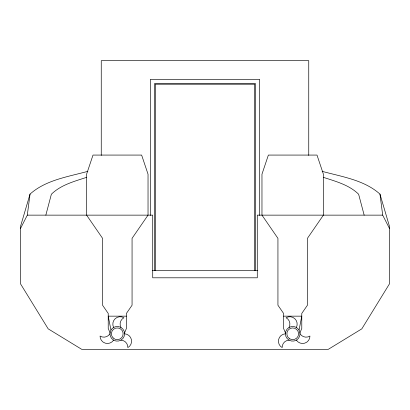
<?xml version="1.0" encoding="UTF-8"?>
<svg xmlns="http://www.w3.org/2000/svg" width="410" height="410" viewBox="0 0 410 410"><rect width="100%" height="100%" fill="white"/><g stroke="black" fill="none" stroke-linecap="round" stroke-linejoin="round"><path stroke-width="0.61" d="M20.5 228.508L27.306 215.137L30.038 194.094C45.823 179.959 68.101 176.761 87.873 171.329M299.074 329.953L301.781 316.156L283.587 316.156M45.838 215.137L51.368 194.243C60.854 184.905 74.261 181.389 86.577 177.351M30.038 194.094L20.5 226.463L20.5 283.797L48.175 328.846L81.698 349.32L328.302 349.32L361.825 328.846L389.5 283.797L389.5 226.463L379.962 194.094C364.177 179.959 341.899 176.761 322.127 171.329M124.496 333.038L126.413 328.441L126.413 313.424L132.061 305.235L132.061 238.343L148.03 215.137L148.03 174.183L141.629 155.072L93.003 155.072L86.602 174.183L86.602 215.137L102.577 238.343L102.577 305.235L108.219 313.424L108.219 328.441L110.136 333.038M299.864 333.038L301.781 328.441L301.781 313.424L307.423 305.235L307.423 238.343L323.398 215.137L323.398 174.183L316.997 155.072L268.371 155.072L261.969 174.183L261.969 215.137L277.939 238.343L277.939 305.235L283.587 313.424L283.587 328.441L285.503 333.038M27.306 215.137L152.72 215.137L152.72 277.806L257.28 277.806L257.28 215.137L382.694 215.137L389.5 228.508M152.192 270.421L257.808 270.421M126.413 316.156L108.219 316.156L110.925 329.953M323.423 177.351C335.739 181.389 349.146 184.905 358.632 194.243L364.162 215.137M379.962 194.094L382.694 215.137M308.75 155.38L308.75 60.68L101.249 60.68L101.249 155.38M259.607 215.455L259.607 79.309L150.393 79.309L150.393 215.455M255.409 270.421L255.409 83.502L154.59 83.502L154.59 270.421M254.697 270.421L254.697 84.214L155.303 84.214L155.303 270.421M296.394 340.146A7.411 7.411 0 0 0 309.642 338.327L309.939 336.062A7.144 7.144 0 0 1 300.058 333.796A7.334 7.334 0 0 1 289.06 340.146A7.144 7.144 0 0 0 282.157 347.572L280.343 346.178A7.411 7.411 0 0 1 285.391 333.796M289.06 340.146A7.334 7.334 0 0 1 289.06 327.441A7.144 7.144 0 0 0 286.083 317.755L288.194 316.879A7.411 7.411 0 0 1 296.394 327.441M289.06 327.441A7.334 7.334 0 0 1 300.058 333.796M120.94 340.146A7.144 7.144 0 0 1 127.843 347.572L129.657 346.178A7.411 7.411 0 0 0 124.609 333.796A7.334 7.334 0 0 1 113.606 340.146A7.411 7.411 0 0 1 100.358 338.327L100.06 336.062A7.144 7.144 0 0 0 109.941 333.796M113.606 340.146A7.334 7.334 0 0 1 113.606 327.441A7.411 7.411 0 0 1 121.806 316.879L123.917 317.755A7.144 7.144 0 0 0 120.94 327.441M113.606 327.441A7.334 7.334 0 0 1 124.609 333.796M289.788 338.885A5.878 5.878 0 0 0 298.603 333.796A5.878 5.878 0 0 0 289.788 328.702A5.878 5.878 0 0 0 289.788 338.885M113.119 337.953A5.878 5.878 0 0 0 122.954 335.318A5.878 5.878 0 0 0 115.753 328.118A5.878 5.878 0 0 0 113.119 337.953"/></g></svg>
